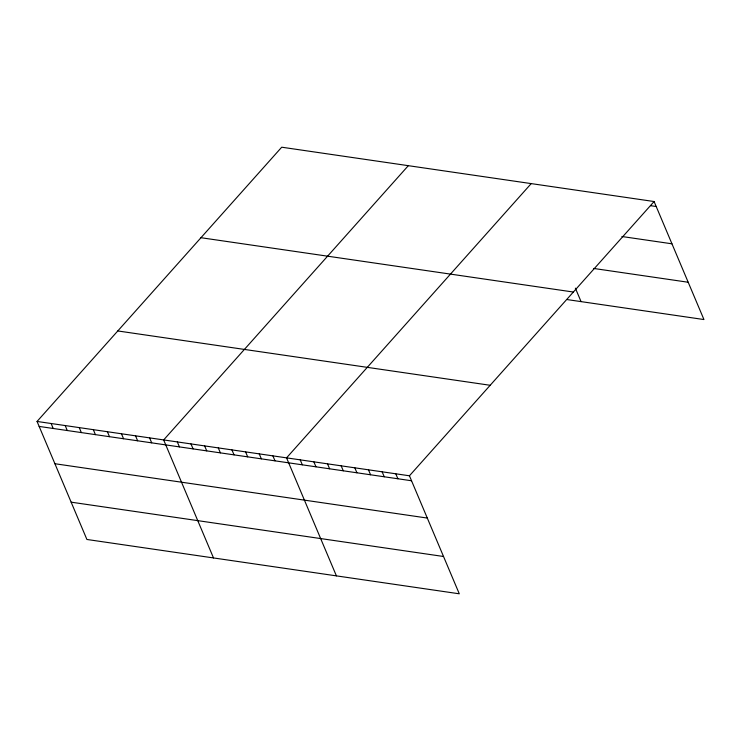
<?xml version="1.0" encoding="UTF-8"?>
<svg xmlns="http://www.w3.org/2000/svg" width="741" height="741" viewBox="0 0 741 741"><rect width="100%" height="100%" fill="white"/><g stroke="black" fill="none" stroke-linecap="round" stroke-linejoin="round"><path stroke-width="1.11" d="M37.05 421.453L409.44 475.787L459.29 593.8L86.901 539.467L37.05 421.453L281.71 147.2L654.099 201.533L703.95 319.547L567.411 299.623M408.319 165.678L163.659 439.932L213.51 557.936M531.214 183.601L286.554 457.855L336.405 575.868M409.44 475.787L654.099 201.533M650.515 205.683L656.202 206.507M621.894 236.509L671.957 243.808M593.754 268.464L688.194 282.247M200.968 237.704L573.367 292.037M117.791 330.949L490.181 385.283M39.153 426.427L411.542 480.761M54.908 463.727L427.298 518.061M71.145 502.166L443.535 556.491M575.368 288.147L581.064 301.615M395.787 473.795L397.889 478.769M382.134 471.804L384.236 476.778M368.481 469.813L370.574 474.786M354.819 467.821L356.921 472.795M341.166 465.83L343.268 470.804M327.513 463.829L329.615 468.812M313.86 461.838L315.962 466.811M300.207 459.846L302.309 464.82M272.901 455.863L274.994 460.837M259.239 453.872L261.341 458.846M245.586 451.88L247.689 456.854M231.933 449.889L234.036 454.863M218.28 447.897L220.383 452.871M204.627 445.906L206.73 450.88M190.974 443.915L193.077 448.889M177.321 441.923L179.415 446.897M149.599 437.875L151.692 442.849M135.529 435.819L137.631 440.793M121.459 433.772L123.562 438.746M107.389 431.716L109.492 436.69M93.32 429.669L95.422 434.643M79.25 427.613L81.353 432.587M65.189 425.556L67.283 430.53M51.12 423.509L53.222 428.483"/></g></svg>
